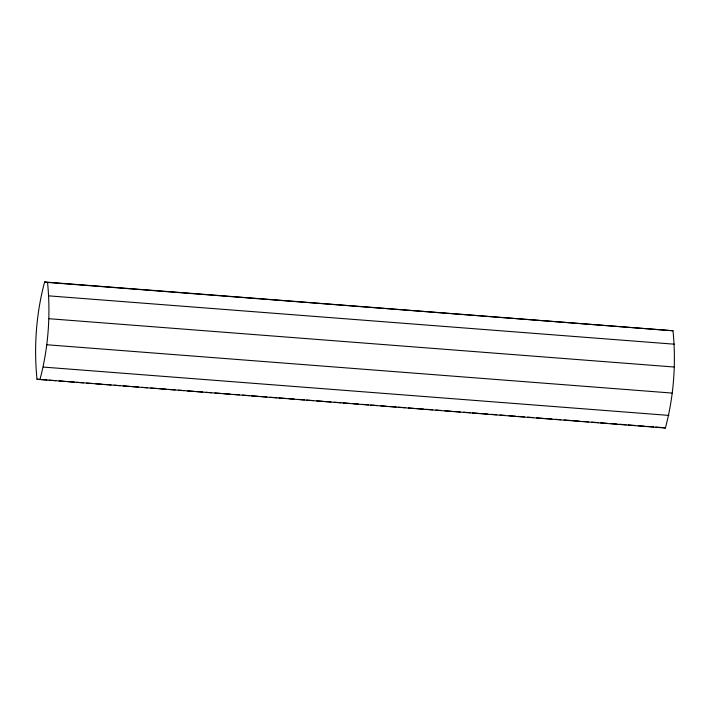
<?xml version="1.0" encoding="UTF-8"?>
<svg xmlns="http://www.w3.org/2000/svg" width="710" height="710" viewBox="0 0 710 710"><rect width="100%" height="100%" fill="white"/><g stroke="black" fill="none" stroke-linecap="round" stroke-linejoin="round"><path stroke-width="1.06" d="M39.911 379.708C48.333 348.264 50.792 314.814 47.535 282.438L44.623 281.968C36.201 313.412 33.743 346.862 37 379.238L665.376 428.032C673.799 396.588 676.257 363.138 673 330.762L44.623 281.968M47.535 282.438L673 330.762M49.034 295.884L674.5 344.208M48.724 318.692L674.189 367.017M46.682 344.749L672.148 393.074M43.461 367.088L668.927 415.412M37 379.238L46.949 380.001M49.159 380.178L55.788 380.684M59.099 380.942L64.628 381.368M67.947 381.625L74.577 382.14M76.786 382.308L83.416 382.823M86.727 383.08L92.256 383.506M95.566 383.764L102.204 384.27M104.414 384.447L111.044 384.953M114.354 385.211L119.884 385.636M123.194 385.894L129.823 386.409M132.033 386.577L138.663 387.092M141.982 387.349L147.511 387.775M150.822 388.033L157.451 388.539M159.661 388.716L166.291 389.222M168.501 389.399L175.13 389.905M178.45 390.163L183.979 390.589M187.289 390.846L193.919 391.361M196.129 391.529L202.758 392.044M206.077 392.302L211.598 392.728M214.917 392.985L221.547 393.491M223.756 393.668L230.386 394.174M233.705 394.432L239.226 394.858M242.545 395.115L249.174 395.63M251.384 395.798L258.014 396.313M261.333 396.57L266.853 396.996M270.173 397.254L276.802 397.76M279.012 397.937L285.642 398.443M288.952 398.7L294.481 399.127M297.801 399.384L304.43 399.899M306.64 400.067L313.27 400.582M316.58 400.839L323.21 401.345M325.42 401.523L330.949 401.949M334.259 402.206L340.898 402.712M343.108 402.889L349.737 403.395M353.048 403.653L358.577 404.079M361.887 404.336L368.517 404.851M370.726 405.019L377.365 405.534M380.675 405.792L386.204 406.218M389.515 406.475L396.144 406.981M398.354 407.158L404.984 407.664M408.303 407.922L413.823 408.348M417.143 408.605L423.772 409.12M425.982 409.288L432.612 409.803M435.931 410.06L441.451 410.486M444.771 410.744L451.4 411.25M453.61 411.427L460.24 411.933M463.559 412.19L470.189 412.705M472.398 412.874L479.028 413.389M481.238 413.557L487.868 414.072M491.178 414.329L496.707 414.755M500.026 415.013L505.547 415.439M508.866 415.696L515.495 416.202M517.705 416.38L524.335 416.885M527.645 417.143L533.174 417.569M536.494 417.826L543.123 418.341M545.333 418.51L551.963 419.024M555.273 419.282L560.802 419.708M564.113 419.965L570.742 420.471M572.961 420.639L579.591 421.154M582.901 421.412L588.43 421.838M591.741 422.095L598.37 422.61M600.58 422.778L607.21 423.293M610.529 423.55L617.159 424.056M619.368 424.234L625.998 424.74M628.208 424.908L634.838 425.423M638.157 425.68L644.786 426.195M646.996 426.364L653.626 426.879M655.836 427.047L662.466 427.562M663.442 427.713L665.376 428.032"/></g></svg>
